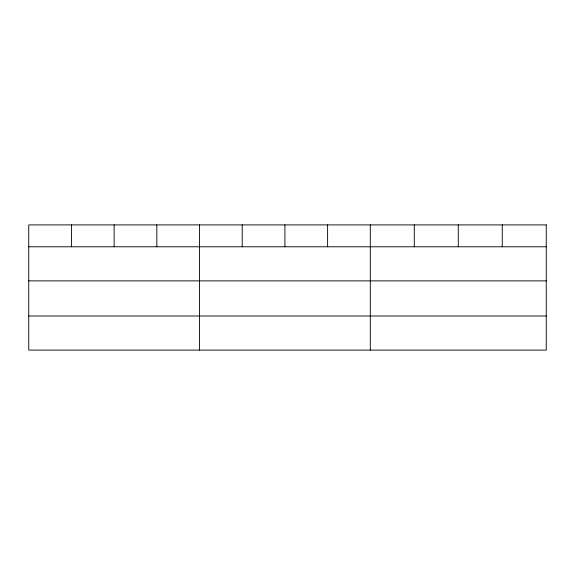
<?xml version="1.0" encoding="UTF-8"?>
<svg xmlns="http://www.w3.org/2000/svg" width="575" height="575" viewBox="0 0 575 575"><rect width="100%" height="100%" fill="white"/><g stroke="black" fill="none" stroke-linecap="round" stroke-linejoin="round"><path stroke-width="0.86" d="M28.75 246.783L546.25 246.783M28.75 280.873L546.25 280.873M28.75 316.006L546.25 316.006M502.262 224.897L502.262 246.783M458.275 224.897L458.275 246.783M414.287 224.897L414.287 246.783M370.3 224.897L370.3 350.103M327.606 224.897L327.606 246.783M284.912 224.897L284.912 246.783M242.219 224.897L242.219 246.783M199.525 224.897L199.525 350.103M156.831 224.897L156.831 246.783M114.138 224.897L114.138 246.783M71.444 224.897L71.444 246.783M546.25 224.897L28.75 224.897L28.75 350.103L546.25 350.103L546.25 224.897"/></g></svg>
